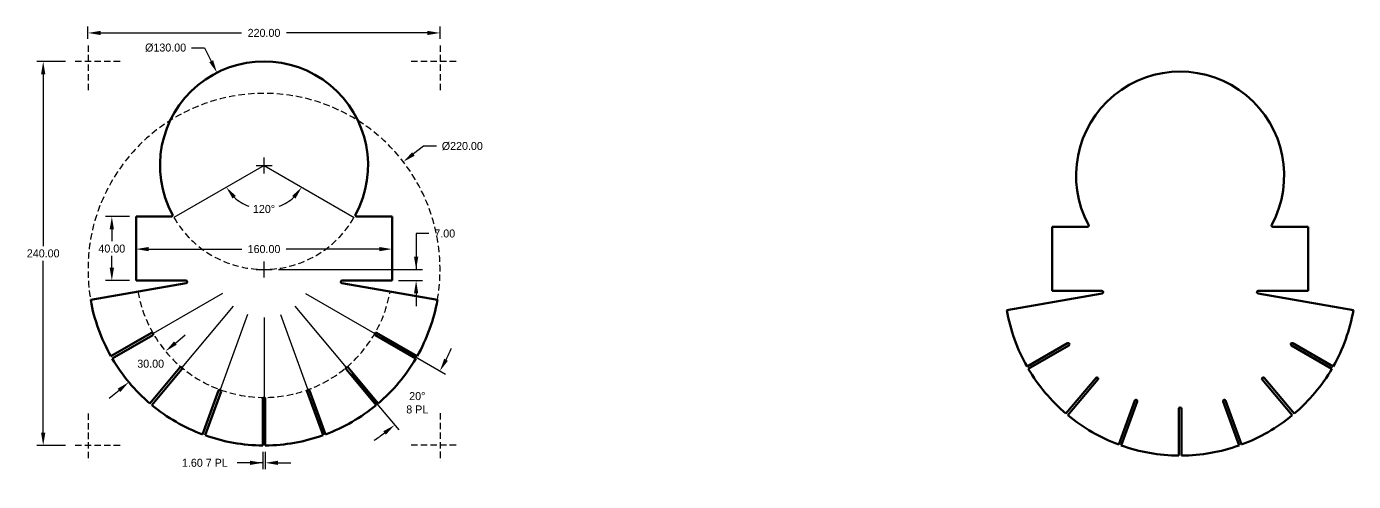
# Model space of a CAD drawing. Header units: millimetres. Extents: x -190 to 1391, y 30 to 785.
# Drawn here: x 561 to 1391, y 40 to 324 of the extents above; entities that cross this region are included whole.
import ezdxf

# ---------------------------------------------------------------- set-up
doc = ezdxf.new("R2010")
doc.units = ezdxf.units.MM
doc.header["$MEASUREMENT"] = 0
doc.linetypes.add('DASHED', pattern=[0.375, 0.25, -0.125])
doc.layers.add('BOARD', color=5, linetype='Continuous', lineweight=100)
doc.layers.add('BOARDSHADOW', color=9, linetype='Continuous')
doc.layers.add('DIM', color=9, linetype='Continuous')
doc.styles.get("Standard").update_dxf_attribs({"font": 'DroidSansMono.ttf'})
doc.dimstyles.get("Standard").update_dxf_attribs({"dimtxt": 5, "dimasz": 8, "dimexe": 4, "dimexo": 4, "dimgap": 2, "dimtad": 0, "dimtih": 1, "dimtoh": 1, "dimzin": 0, "dimdsep": 46, "dimtxsty": 'Standard', "dimcen": 5, "dimadec": 0, "dimazin": 0, "dimtfac": 1, "dimtdec": 4, "dimtofl": 0, "dimtmove": 0, "dimatfit": 3, "dimfxl": 1, "dimtolj": 1, "dimtzin": 0, "dimarcsym": 0})

# ---------------------------------------------------------------- blocks, each defined once
blk = doc.blocks.new('*D1371')
at = {"layer": 'Defpoints', "color": 0}
for p in [(709.83, 172.63), (709.83, 172.63), (779.81, 132.24), (761.77, 110.74), (811.68, 96.81)]:
    blk.add_point(p, dxfattribs=at)
at = {"layer": 'DIM', "color": 0, "linetype": 'Continuous', "lineweight": -2}
for p, q in [((783.27, 130.24), (823.26, 107.15)), ((764.34, 107.68), (794.02, 72.31))]:
    blk.add_line(p, q, dxfattribs=at)
for start, end in [(333.61068, 337.22135), (302.77865, 306.38932)]:
    blk.add_arc((709.83, 172.63), 126.97, start, end, dxfattribs=at)
at = {"layer": 'DIM', "color": 0}
for points in [[(822.4, 116.83), (824.75, 115.57), (819.79, 109.15)], [(785.99, 69.38), (784.34, 71.47), (791.45, 75.37)]]:
    blk.add_solid(points, dxfattribs=at)
at = {"layer": 'DIM', "color": 0, "linetype": 'Continuous', "insert": (805.61, 89.28), "char_height": 5, "attachment_point": 5}
blk.add_mtext('{\\A1;20%%d\\P8 PL}', dxfattribs=at)
blk = doc.blocks.new('*D1372')
at = {"layer": 'Defpoints', "color": 0}
for p in [(709.03, 62.64), (710.63, 62.64), (710.63, 51.76)]:
    blk.add_point(p, dxfattribs=at)
at = {"layer": 'DIM', "color": 0, "linetype": 'Continuous', "lineweight": -2}
for p, q in [((709.03, 58.64), (709.03, 47.76)), ((710.63, 58.64), (710.63, 47.76)), ((709.03, 51.76), (693.03, 51.76)), ((701.03, 51.76), (693.03, 51.76)), ((718.63, 51.76), (726.63, 51.76))]:
    blk.add_line(p, q, dxfattribs=at)
at = {"layer": 'DIM', "color": 0}
for points in [[(701.03, 50.43), (701.03, 53.1), (709.03, 51.76)], [(718.63, 53.1), (718.63, 50.43), (710.63, 51.76)]]:
    blk.add_solid(points, dxfattribs=at)
at = {"layer": 'DIM', "color": 0, "linetype": 'Continuous', "insert": (672.86, 51.76), "char_height": 5, "attachment_point": 5}
blk.add_mtext('\\A1;{1.60 7 PL}', dxfattribs=at)
blk = doc.blocks.new('*D1375')
at = {"layer": 'Defpoints', "color": 0}
for p in [(709.83, 237.63), (709.83, 237.63), (662.2, 210.13), (700.52, 212.03), (757.47, 210.13)]:
    blk.add_point(p, dxfattribs=at)
at = {"layer": 'DIM', "color": 0, "linetype": 'Continuous', "lineweight": -2}
for start, end in [(226.8823, 249.63438), (290.36562, 313.1177)]:
    blk.add_arc((709.83, 237.63), 27.25, start, end, dxfattribs=at)
at = {"layer": 'DIM', "color": 0}
for points in [[(692.25, 218.57), (690.17, 216.92), (686.24, 224.01)], [(729.5, 216.92), (727.42, 218.57), (733.43, 224.01)]]:
    blk.add_solid(points, dxfattribs=at)
at = {"layer": 'DIM', "color": 0, "linetype": 'Continuous', "insert": (709.83, 210.39), "char_height": 5, "attachment_point": 5}
blk.add_mtext('\\A1;120%%d', dxfattribs=at)
blk = doc.blocks.new('*D1376')
at = {"layer": 'Defpoints', "color": 0}
for p in [(714.83, 172.63), (789.83, 165.63), (804.89, 165.63)]:
    blk.add_point(p, dxfattribs=at)
at = {"layer": 'DIM', "color": 0, "linetype": 'Continuous', "lineweight": -2}
for p, q in [((812.89, 195.07), (804.89, 195.07)), ((804.89, 195.07), (804.89, 172.63)), ((718.83, 172.63), (808.89, 172.63)), ((793.83, 165.63), (808.89, 165.63)), ((804.89, 157.63), (804.89, 149.63))]:
    blk.add_line(p, q, dxfattribs=at)
at = {"layer": 'DIM', "color": 0}
for points in [[(803.56, 180.63), (806.23, 180.63), (804.89, 172.63)], [(806.23, 157.63), (803.56, 157.63), (804.89, 165.63)]]:
    blk.add_solid(points, dxfattribs=at)
at = {"layer": 'DIM', "color": 0, "linetype": 'Continuous', "insert": (822.78, 195.07), "char_height": 5, "attachment_point": 5}
blk.add_mtext('\\A1;7.00', dxfattribs=at)
blk = doc.blocks.new('*D1380')
at = {"layer": 'Defpoints', "color": 0}
for p in [(819.83, 320.42), (599.83, 312.63), (819.83, 312.63)]:
    blk.add_point(p, dxfattribs=at)
at = {"layer": 'DIM', "color": 0, "linetype": 'Continuous', "lineweight": -2}
for p, q in [((599.83, 316.63), (599.83, 324.42)), ((819.83, 316.63), (819.83, 324.42)), ((607.83, 320.42), (695.79, 320.42)), ((811.83, 320.42), (723.88, 320.42))]:
    blk.add_line(p, q, dxfattribs=at)
at = {"layer": 'DIM', "color": 0}
for points in [[(607.83, 321.75), (607.83, 319.08), (599.83, 320.42)], [(811.83, 319.08), (811.83, 321.75), (819.83, 320.42)]]:
    blk.add_solid(points, dxfattribs=at)
at = {"layer": 'DIM', "color": 0, "linetype": 'Continuous', "insert": (709.83, 320.42), "char_height": 5, "attachment_point": 5}
blk.add_mtext('\\A1;220.00', dxfattribs=at)
blk = doc.blocks.new('*D1383')
at = {"layer": 'Defpoints', "color": 0}
for p in [(680.44, 295.61), (739.22, 179.66)]:
    blk.add_point(p, dxfattribs=at)
at = {"layer": 'DIM', "color": 0, "linetype": 'Continuous', "lineweight": -2}
for p, q in [((664.55, 311.19), (672.55, 311.19)), ((672.55, 311.19), (676.83, 302.75))]:
    blk.add_line(p, q, dxfattribs=at)
at = {"layer": 'DIM', "color": 0, "linetype": 'Continuous'}
for p, q in [((709.83, 232.63), (709.83, 242.63)), ((704.83, 237.63), (714.83, 237.63))]:
    blk.add_line(p, q, dxfattribs=at)
at = {"layer": 'DIM', "color": 0}
blk.add_solid([(675.64, 302.14), (678.02, 303.35), (680.44, 295.61)], dxfattribs=at)
at = {"layer": 'DIM', "color": 0, "linetype": 'Continuous', "insert": (648.34, 311.19), "char_height": 5, "attachment_point": 5}
blk.add_mtext('\\A1;%%c130.00', dxfattribs=at)
blk = doc.blocks.new('*D1384')
at = {"layer": 'Defpoints', "color": 0}
for p in [(796.88, 239.88), (622.79, 105.38)]:
    blk.add_point(p, dxfattribs=at)
at = {"layer": 'DIM', "color": 0, "linetype": 'Continuous', "lineweight": -2}
for p, q in [((809.54, 249.67), (803.21, 244.78)), ((817.54, 249.67), (809.54, 249.67))]:
    blk.add_line(p, q, dxfattribs=at)
at = {"layer": 'DIM', "color": 0, "linetype": 'Continuous'}
for p, q in [((709.83, 167.63), (709.83, 177.63)), ((704.83, 172.63), (714.83, 172.63))]:
    blk.add_line(p, q, dxfattribs=at)
at = {"layer": 'DIM', "color": 0}
blk.add_solid([(802.4, 245.83), (804.03, 243.72), (796.88, 239.88)], dxfattribs=at)
at = {"layer": 'DIM', "color": 0, "linetype": 'Continuous', "insert": (833.76, 249.67), "char_height": 5, "attachment_point": 5}
blk.add_mtext('\\A1;%%c220.00', dxfattribs=at)
blk = doc.blocks.new('*D1385')
at = {"layer": 'Defpoints', "color": 0}
for p in [(648.32, 121.49), (648.55, 121.21), (625.57, 101.93)]:
    blk.add_point(p, dxfattribs=at)
at = {"layer": 'DIM', "color": 0, "linetype": 'Continuous', "lineweight": -2}
for p, q in [((645.98, 124.28), (645.75, 124.56)), ((654.44, 126.63), (660.57, 131.78)), ((623, 104.99), (622.76, 105.27)), ((619.21, 97.07), (613.08, 91.92))]:
    blk.add_line(p, q, dxfattribs=at)
at = {"layer": 'DIM', "color": 0}
for points in [[(653.59, 127.66), (655.3, 125.61), (648.32, 121.49)], [(620.06, 96.04), (618.35, 98.09), (625.33, 102.21)]]:
    blk.add_solid(points, dxfattribs=at)
at = {"layer": 'DIM', "color": 0, "linetype": 'Continuous', "insert": (639, 113.68), "char_height": 5, "attachment_point": 5}
blk.add_mtext('\\A1;30.00', dxfattribs=at)
blk = doc.blocks.new('*D1386')
at = {"layer": 'BOARDSHADOW', "color": 0, "linetype": 'Continuous', "lineweight": -2}
for p, q in [((585.83, 302.63), (567.84, 302.63)), ((571.84, 294.63), (571.84, 187.22)), ((571.84, 70.63), (571.84, 178.05)), ((585.83, 62.63), (567.84, 62.63))]:
    blk.add_line(p, q, dxfattribs=at)
at = {"layer": 'BOARDSHADOW', "color": 0}
for points in [[(573.17, 294.63), (570.5, 294.63), (571.84, 302.63)], [(570.5, 70.63), (573.17, 70.63), (571.84, 62.63)]]:
    blk.add_solid(points, dxfattribs=at)
at = {"layer": 'Defpoints', "color": 0}
for p in [(571.84, 302.63), (589.83, 302.63), (589.83, 62.63)]:
    blk.add_point(p, dxfattribs=at)
at = {"layer": 'BOARDSHADOW', "color": 0, "linetype": 'Continuous', "insert": (571.84, 182.63), "char_height": 5, "attachment_point": 5}
blk.add_mtext('\\A1;240.00', dxfattribs=at)
blk = doc.blocks.new('*D1387')
at = {"layer": 'Defpoints', "color": 0}
for p in [(629.83, 205.63), (614.72, 165.63), (629.83, 165.63)]:
    blk.add_point(p, dxfattribs=at)
at = {"layer": 'DIM', "color": 0, "linetype": 'Continuous', "lineweight": -2}
for p, q in [((625.83, 205.63), (610.72, 205.63)), ((614.72, 197.63), (614.72, 190.22)), ((614.72, 173.63), (614.72, 181.05)), ((625.83, 165.63), (610.72, 165.63))]:
    blk.add_line(p, q, dxfattribs=at)
at = {"layer": 'DIM', "color": 0}
for points in [[(616.05, 197.63), (613.38, 197.63), (614.72, 205.63)], [(613.38, 173.63), (616.05, 173.63), (614.72, 165.63)]]:
    blk.add_solid(points, dxfattribs=at)
at = {"layer": 'DIM', "color": 0, "linetype": 'Continuous', "insert": (614.72, 185.63), "char_height": 5, "attachment_point": 5}
blk.add_mtext('\\A1;40.00', dxfattribs=at)
blk = doc.blocks.new('*D1390')
at = {"layer": 'Defpoints', "color": 0}
for p in [(629.83, 185.63), (789.83, 185.63), (789.83, 185.32)]:
    blk.add_point(p, dxfattribs=at)
at = {"layer": 'DIM', "color": 0, "linetype": 'Continuous', "lineweight": -2}
for p, q in [((637.83, 185.32), (695.9, 185.32)), ((781.83, 185.32), (723.77, 185.32)), ((629.83, 181.63), (629.83, 181.32)), ((789.83, 181.63), (789.83, 181.32))]:
    blk.add_line(p, q, dxfattribs=at)
at = {"layer": 'DIM', "color": 0}
for points in [[(637.83, 186.66), (637.83, 183.99), (629.83, 185.32)], [(781.83, 183.99), (781.83, 186.66), (789.83, 185.32)]]:
    blk.add_solid(points, dxfattribs=at)
at = {"layer": 'DIM', "color": 0, "linetype": 'Continuous', "insert": (709.83, 185.32), "char_height": 5, "attachment_point": 5}
blk.add_mtext('\\A1;160.00', dxfattribs=at)
blk = doc.blocks.new('PCB-OUTLINE')
at = {"linetype": 'Continuous'}
for p, q in [((-80, -32), (-80, -72)), ((-57.93, -32), (-80, -32)), ((57.93, -32), (80, -32)), ((80, -32), (80, -72)), ((-48.7, -73.59), (-108.33, -84.1)), ((-48.84, -72), (-80, -72)), ((48.7, -73.59), (108.33, -84.1)), ((48.84, -72), (80, -72)), ((-70.37, -104.71), (-95.66, -119.31)), ((-69.57, -106.09), (-94.86, -120.69)), ((69.57, -106.09), (94.86, -120.69)), ((70.37, -104.71), (95.66, -119.31)), ((-52.55, -126.38), (-71.32, -148.75)), ((-51.32, -127.41), (-70.09, -149.78)), ((51.32, -127.41), (70.09, -149.78)), ((52.55, -126.38), (71.32, -148.75)), ((-28.39, -140.65), (-38.37, -168.09)), ((28.39, -140.65), (38.37, -168.09)), ((-26.88, -141.2), (-36.87, -168.64)), ((-0.8, -145.8), (-0.8, -175)), ((0.8, -145.8), (0.8, -175)), ((26.88, -141.2), (36.87, -168.64))]:
    blk.add_line(p, q, dxfattribs=at)
for centre, radius, start, end in [((0, 0), 65, 331.69506, 208.30494), ((-57.93, -31.2), 0.8, 270, 28.30494), ((57.93, -31.2), 0.8, 151.69506, 270), ((-48.84, -72.8), 0.8, 280, 90), ((48.84, -72.8), 0.8, 90, 260), ((0, -65), 110, 190, 209.5833), ((0, -65), 110, 330.4167, 350), ((-69.97, -105.4), 0.8, 300, 120), ((69.97, -105.4), 0.8, 60, 240), ((0, -65), 110, 210.4167, 229.5833), ((0, -65), 110, 310.4167, 329.5833), ((-51.94, -126.9), 0.8, 320, 140), ((51.94, -126.9), 0.8, 40, 220), ((-27.64, -140.93), 0.8, 340, 160), ((27.64, -140.93), 0.8, 20, 200), ((0, -145.8), 0.8, 0, 180), ((0, -65), 110, 230.4167, 249.5833), ((0, -65), 110, 290.4167, 309.5833), ((0, -65), 110, 250.4167, 269.5833), ((0, -65), 110, 270.4167, 289.5833)]:
    blk.add_arc(centre, radius, start, end, dxfattribs=at)

msp = doc.modelspace()

# ---------------------------------------------------------------- linework, layer by layer
at = {"layer": 'BOARD', "linetype": 'Continuous'}
for p, q in [((629.835, 205.635), (629.835, 165.635)), ((651.902, 205.635), (629.835, 205.635)), ((767.768, 205.635), (789.835, 205.635)), ((789.835, 205.635), (789.835, 165.635)), ((661.131, 164.047), (601.506, 153.533)), ((660.992, 165.635), (629.835, 165.635)), ((758.539, 164.047), (818.164, 153.533)), ((758.678, 165.635), (789.835, 165.635)), ((639.46, 132.927), (614.175, 118.329)), ((780.21, 132.927), (805.495, 118.329)), ((640.26, 131.542), (614.975, 116.943)), ((779.41, 131.542), (804.695, 116.943)), ((657.285, 111.252), (638.517, 88.886)), ((658.511, 110.224), (639.743, 87.858)), ((761.159, 110.224), (779.927, 87.858)), ((762.385, 111.252), (781.153, 88.886)), ((681.448, 96.981), (671.462, 69.545)), ((682.951, 96.434), (672.965, 68.998)), ((709.035, 91.835), (709.035, 62.638)), ((710.635, 91.835), (710.635, 62.638)), ((736.718, 96.434), (746.704, 68.998)), ((738.222, 96.981), (748.208, 69.545))]:
    msp.add_line(p, q, dxfattribs=at)
for centre, radius, start, end in [((709.835, 237.635), 65, 331.695059, 208.304941), ((651.902, 206.435), 0.8, 270, 28.304941), ((767.768, 206.435), 0.8, 151.695059, 270), ((660.992, 164.835), 0.8, 280, 90), ((758.678, 164.835), 0.8, 90, 260), ((709.835, 172.635), 110, 190, 209.5833), ((709.835, 172.635), 110, 330.4167, 350), ((639.86, 132.235), 0.8, 300, 120), ((779.81, 132.235), 0.8, 60, 240), ((709.835, 172.635), 110, 210.4167, 229.5833), ((709.835, 172.635), 110, 310.4167, 329.5833), ((657.898, 110.738), 0.8, 320, 140), ((761.772, 110.738), 0.8, 40, 220), ((682.2, 96.707), 0.8, 340, 160), ((709.835, 91.835), 0.8, 0, 180), ((737.47, 96.707), 0.8, 20, 200), ((709.835, 172.635), 110, 230.4167, 249.5833), ((709.835, 172.635), 110, 290.4167, 309.5833), ((709.835, 172.635), 110, 250.4167, 269.5833), ((709.835, 172.635), 110, 270.4167, 289.5833)]:
    msp.add_arc(centre, radius, start, end, dxfattribs=at)
at = {"layer": 'BOARDSHADOW', "linetype": 'DASHED', "ltscale": 16}
for p, q in [((599.835, 312.635), (599.835, 282.635)), ((819.835, 312.635), (819.835, 282.635)), ((619.835, 302.635), (589.835, 302.635)), ((829.835, 302.635), (799.835, 302.635)), ((599.835, 82.635), (599.835, 52.635)), ((819.835, 82.754), (819.835, 52.754)), ((619.835, 62.635), (589.835, 62.635)), ((829.835, 62.754), (799.835, 62.754))]:
    msp.add_line(p, q, dxfattribs=at)
at = {"layer": 'BOARDSHADOW', "linetype": 'Continuous'}
for p, q in [((709.835, 237.635), (653.543, 205.135)), ((709.835, 237.635), (766.127, 205.135)), ((683.854, 157.635), (640.553, 132.635)), ((735.816, 157.635), (779.117, 132.635)), ((690.551, 149.653), (658.412, 111.351)), ((729.119, 149.653), (761.258, 111.351)), ((699.574, 144.444), (682.473, 97.459)), ((709.835, 142.635), (709.835, 92.635)), ((720.096, 144.444), (737.197, 97.459))]:
    msp.add_line(p, q, dxfattribs=at)
at = {"layer": 'BOARDSHADOW', "linetype": 'DASHED', "ltscale": 16}
for centre, radius, start, end in [((709.835, 172.635), 110, 350, 190), ((709.835, 237.635), 65, 210, 330), ((709.835, 172.635), 80, 190, 350)]:
    msp.add_arc(centre, radius, start, end, dxfattribs=at)

# ---------------------------------------------------------------- block references
at = {"layer": 'BOARD', "linetype": 'Continuous', "rotation": 360}
msp.add_blockref('PCB-OUTLINE', (1282.342, 231.274), dxfattribs=at)

# ---------------------------------------------------------------- dimensions: what is measured, and where the dimension line sits
at = {"layer": 'BOARDSHADOW', "linetype": 'Continuous'}
dim = msp.add_linear_dim(base=(571.837, 302.635), p1=(589.835, 62.635), p2=(589.835, 302.635), angle=90, dimstyle='Standard', dxfattribs=at)
dim.commit()
dim.dimension.update_dxf_attribs({"geometry": '*D1386', "text_midpoint": (571.837, 182.635)})
at = {"layer": 'DIM', "linetype": 'Continuous'}
for base, p1, p2, picture, middle in [((819.835, 320.416), (599.835, 312.635), (819.835, 312.635), '*D1380', (709.835, 320.416)), ((789.835, 185.324), (629.835, 185.635), (789.835, 185.635), '*D1390', (709.835, 185.324))]:
    dim = msp.add_linear_dim(base=base, p1=p1, p2=p2, dimstyle='Standard', dxfattribs=at)
    dim.commit()
    dim.dimension.update_dxf_attribs({"geometry": picture, "text_midpoint": middle})
for p1, p2, picture, middle in [((739.225, 179.659), (680.445, 295.611), '*D1383', (648.336, 311.187)), ((622.787, 105.385), (796.883, 239.885), '*D1384', (833.758, 249.667))]:
    dim = msp.add_diameter_dim_2p(p1=p1, p2=p2, dimstyle='Standard', dxfattribs=at)
    dim.commit()
    dim.dimension.update_dxf_attribs({"geometry": picture, "text_midpoint": middle, "dimtype": 163})
dim = msp.add_angular_dim_2l(base=(700.515, 212.029), line1=((709.835, 237.635), (662.204, 210.135)), line2=((709.835, 237.635), (757.466, 210.135)), dimstyle='Standard', dxfattribs=at)
dim.commit()
dim.dimension.update_dxf_attribs({"geometry": '*D1375', "text_midpoint": (709.835, 210.385)})
dim = msp.add_linear_dim(base=(614.716, 165.635), p1=(629.835, 205.635), p2=(629.835, 165.635), angle=90, dimstyle='Standard', dxfattribs=at)
dim.commit()
dim.dimension.update_dxf_attribs({"geometry": '*D1387', "text_midpoint": (614.716, 185.635)})
for base, p1, p2, angle, picture, middle, dimtype in [((804.894, 165.635), (714.835, 172.635), (789.835, 165.635), 90, '*D1376', (822.775, 195.067), 160), ((648.316, 121.492), (625.57, 101.928), (648.551, 121.212), 40, '*D1385', (639.002, 113.676), 161)]:
    dim = msp.add_linear_dim(base=base, p1=p1, p2=p2, angle=angle, dimstyle='Standard', dxfattribs=at)
    dim.commit()
    dim.dimension.update_dxf_attribs({"geometry": picture, "text_midpoint": middle, "dimtype": dimtype})
dim = msp.add_angular_dim_2l(base=(811.679, 96.814), line1=((709.835, 172.635), (761.77, 110.741)), line2=((709.835, 172.635), (779.807, 132.236)), text='{<>\\P8 PL}', dimstyle='Standard', dxfattribs=at)
dim.commit()
dim.dimension.update_dxf_attribs({"geometry": '*D1371', "text_midpoint": (805.608, 89.277), "dimtype": 162})
dim = msp.add_linear_dim(base=(710.635, 51.763), p1=(709.035, 62.638), p2=(710.635, 62.638), text='{<> 7 PL}', dimstyle='Standard', dxfattribs=at)
dim.commit()
dim.dimension.update_dxf_attribs({"geometry": '*D1372', "text_midpoint": (672.864, 51.763), "dimtype": 160})

doc.saveas('drawing.dxf')
